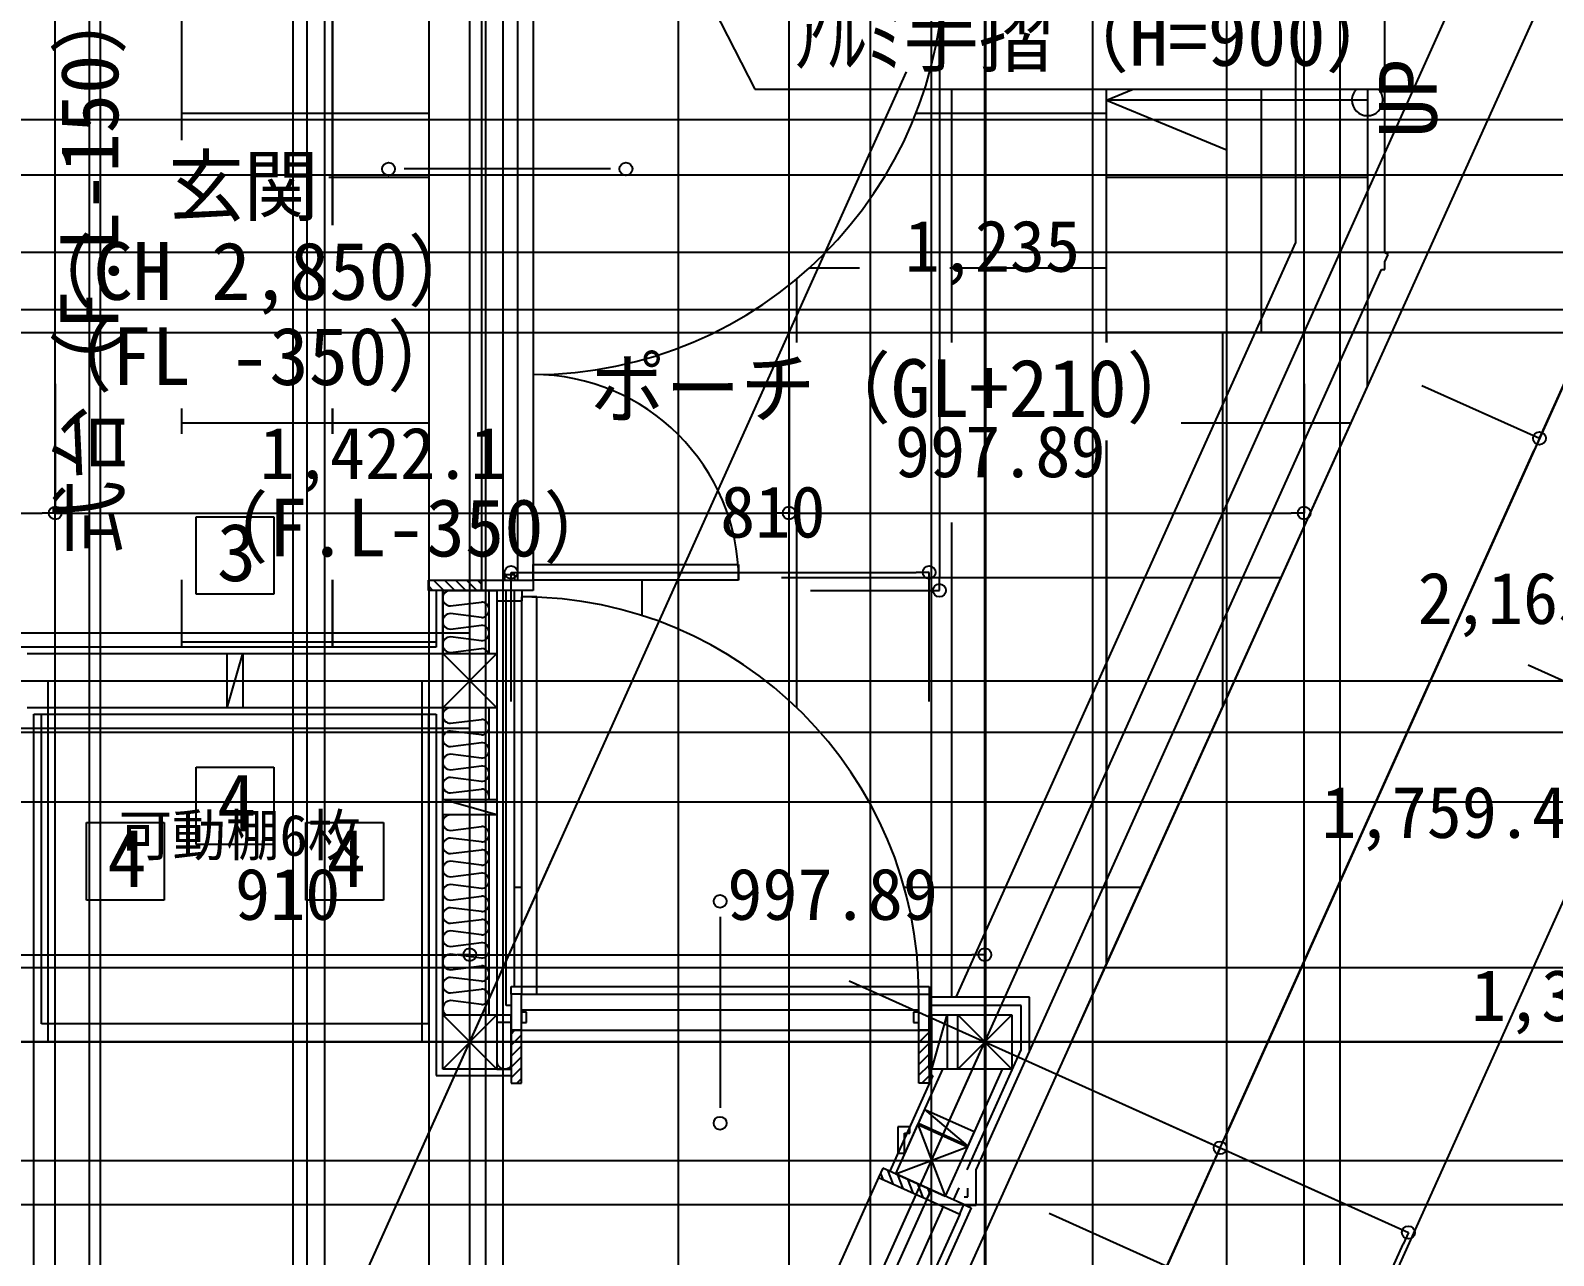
# Model space of a CAD drawing. Header units: metres. Extents: x 10861 to 26950, y 7268 to 22750.
# Drawn here: x 20187 to 23138, y 15141 to 17515 of the extents above; entities that cross this region are included whole.
import ezdxf

# ---------------------------------------------------------------- set-up
doc = ezdxf.new("R2010")
doc.units = ezdxf.units.M

msp = doc.modelspace()

# ---------------------------------------------------------------- linework, layer by layer
at = {"layer": 'COL_1F'}
for p, q in [((20985.6, 16202.5), (20985.6, 16307.5)), ((20985.6, 16307.5), (21090.6, 16307.5)), ((21090.6, 16202.5), (20985.6, 16307.5)), ((20985.6, 16202.5), (21090.6, 16307.5)), ((21090.6, 16307.5), (21090.6, 16202.5)), ((21090.6, 16202.5), (20985.6, 16202.5)), ((20985.6, 15502.5), (20985.6, 15607.5)), ((20985.6, 15607.5), (21090.6, 15607.5)), ((21090.6, 15502.5), (20985.6, 15607.5)), ((20985.6, 15502.5), (21090.6, 15607.5)), ((21090.6, 15607.5), (21090.6, 15502.5)), ((21983.5, 15502.5), (21983.5, 15607.5)), ((21983.5, 15607.5), (22088.5, 15607.5)), ((22088.5, 15502.5), (21983.5, 15607.5)), ((21983.5, 15502.5), (22088.5, 15607.5)), ((22088.5, 15607.5), (22088.5, 15502.5)), ((21090.6, 15502.5), (20985.6, 15502.5)), ((22088.5, 15502.5), (21983.5, 15502.5)), ((21863.3, 15299.2), (21906.5, 15394.9)), ((21906.5, 15394.9), (22002.2, 15351.7)), ((21906.5, 15394.9), (21959, 15256)), ((21863.3, 15299.2), (22002.2, 15351.7)), ((22002.2, 15351.7), (21959, 15256)), ((21959, 15256), (21863.3, 15299.2))]:
    msp.add_line(p, q, dxfattribs=at)
at = {"layer": 'GLID'}
for p, q in [((20234.7, 9325), (20234.7, 22205)), ((20300.9, 10010), (20300.9, 22205)), ((20322.4, 9858.3), (20322.4, 22205)), ((20695.8, 10010), (20695.8, 22205)), ((20723, 10010), (20723, 22205)), ((20757.4, 9858.3), (20757.4, 22205)), ((20959.2, 9325), (20959.2, 22205)), ((21038.1, 9325), (21038.1, 22205)), ((21069.2, 10010), (21069.2, 22205)), ((21102.9, 9325), (21102.9, 22205)), ((21442.7, 10010), (21442.7, 22205)), ((21656.9, 9325), (21656.9, 22205)), ((21814.7, 9325), (21814.7, 22205)), ((21932.7, 10010), (21932.7, 22205)), ((22036, 9325), (22036, 22205)), ((22038, 9325), (22038, 22205)), ((22245.3, 10010), (22245.3, 22205)), ((22504.7, 9325), (22504.7, 22205)), ((22654.7, 10010), (22654.7, 22205)), ((22724.7, 9325), (22724.7, 22205)), ((13514.7, 17342.4), (24358.1, 17342.4)), ((13514.7, 17235.6), (24358.1, 17235.6)), ((13953.4, 17085.6), (24358.1, 17085.6)), ((13801.7, 16974.5), (24358.1, 16974.5)), ((13514.7, 16930), (24358.1, 16930)), ((13514.7, 16255), (24358.1, 16255)), ((13514.7, 16155), (24358.1, 16155)), ((13514.7, 16020), (24358.1, 16020)), ((18814.3, 10613.2), (21206.1, 15928.4)), ((13514.7, 15699), (24358.1, 15699)), ((13514.7, 15555), (24358.1, 15555)), ((19544.8, 10019.1), (22036, 15555)), ((13953.4, 15325.5), (24358.1, 15325.5)), ((13801.7, 15240.1), (24358.1, 15240.1))]:
    msp.add_line(p, q, dxfattribs=at)
at = {"layer": 'WALL_BRACED_1F'}
for p, q in [((20508.1, 16422.5), (20508.1, 16572.5)), ((20508.1, 16572.5), (20658.1, 16572.5)), ((20658.1, 16572.5), (20658.1, 16422.5)), ((20658.1, 16422.5), (20508.1, 16422.5)), ((20128.1, 16347.5), (21038.1, 16347.5)), ((20128.1, 16347.5), (21038.1, 16347.5)), ((20220.6, 16255), (20220.6, 15555)), ((20220.6, 16255), (20220.6, 15555)), ((20945.6, 15555), (20945.6, 16255)), ((20945.6, 15555), (20945.6, 16255)), ((21038.1, 16162.5), (20128.1, 16162.5)), ((21038.1, 16162.5), (20128.1, 16162.5)), ((20508.1, 15937.5), (20508.1, 16087.5)), ((20508.1, 16087.5), (20658.1, 16087.5)), ((20658.1, 16087.5), (20658.1, 15937.5)), ((20295.6, 15830), (20295.6, 15980)), ((20295.6, 15980), (20445.6, 15980)), ((20445.6, 15980), (20445.6, 15830)), ((20720.6, 15830), (20720.6, 15980)), ((20720.6, 15980), (20870.6, 15980)), ((20870.6, 15980), (20870.6, 15830)), ((20658.1, 15937.5), (20508.1, 15937.5)), ((20445.6, 15830), (20295.6, 15830)), ((20870.6, 15830), (20720.6, 15830))]:
    msp.add_line(p, q, dxfattribs=at)
at = {"layer": 'WALL_NORMAL_1F'}
for p, q in [((22811.2, 17083.9), (22811.2, 20843.5)), ((22638.2, 17743.5), (22638.2, 17104.1)), ((22638.2, 17104.1), (21980, 15641.5)), ((22817.5, 17081.1), (22811.2, 17083.9)), ((22811.2, 17067), (22817.5, 17081.1)), ((22811.2, 17051.6), (22811.2, 17067)), ((22122.5, 15536.4), (22804.3, 17051.6)), ((22804.3, 17051.6), (22811.2, 17051.6)), ((20973.1, 16430), (20973.1, 16320)), ((20985.6, 16430), (21090.6, 16430)), ((20985.6, 16307.5), (20985.6, 16430)), ((21090.6, 16430), (21090.6, 16307.5)), ((21108.6, 15625.5), (21108.6, 16430)), ((21124.6, 15662.5), (21124.6, 16430)), ((20973.1, 16320), (20128.1, 16320)), ((20180.6, 16307.5), (20985.6, 16307.5)), ((20568.1, 16202.5), (20568.1, 16307.5)), ((20568.1, 16307.5), (20598.1, 16307.5)), ((20568.1, 16202.5), (20598.1, 16307.5)), ((20598.1, 16307.5), (20598.1, 16202.5)), ((20985.6, 16202.5), (20180.6, 16202.5)), ((20598.1, 16202.5), (20568.1, 16202.5)), ((20985.6, 15607.5), (20985.6, 16202.5)), ((21090.6, 16202.5), (21090.6, 15607.5)), ((20193.1, 16190), (20973.1, 16190)), ((20193.1, 13574.8), (20193.1, 16190)), ((20973.1, 16190), (20973.1, 15490)), ((20985.6, 15995), (20985.6, 16025)), ((20985.6, 16025), (21090.6, 16025)), ((21090.6, 15995), (20985.6, 16025)), ((21090.6, 16025), (21090.6, 15995)), ((21090.6, 15995), (20985.6, 15995)), ((22122.5, 15641.5), (21928.1, 15641.5)), ((22122.5, 15536.4), (22122.5, 15641.5)), ((21118.1, 15625.5), (21108.6, 15625.5)), ((22106.5, 15625.5), (21928.1, 15625.5)), ((22106.5, 15539.9), (22106.5, 15625.5)), ((21090.6, 15607.5), (21118.1, 15607.5)), ((21118.1, 15502.5), (21118.1, 15607.5)), ((21928.1, 15502.5), (21928.1, 15607.5)), ((21928.1, 15607.5), (21983.5, 15607.5)), ((21933.1, 15502.5), (21933.1, 15607.5)), ((21933.1, 15607.5), (21963.1, 15607.5)), ((21933.1, 15502.5), (21963.1, 15607.5)), ((21963.1, 15607.5), (21963.1, 15502.5)), ((22001.7, 15307.1), (22106.5, 15539.9)), ((22019.2, 15307.1), (22122.5, 15536.4)), ((21118.1, 15502.5), (21090.6, 15502.5)), ((21863.3, 15299.2), (21954.8, 15502.5)), ((21983.5, 15502.5), (21928.1, 15502.5)), ((21963.1, 15502.5), (21933.1, 15502.5)), ((22069.9, 15502.5), (22002.1, 15351.8)), ((20973.1, 15490), (21118.1, 15490)), ((21935.4, 15490), (21851.9, 15304.3)), ((21928.1, 15490), (21935.4, 15490)), ((21907.3, 15397), (21919.6, 15424.4)), ((21919.6, 15424.4), (22015.4, 15381.3)), ((22003, 15353.9), (21919.6, 15424.4)), ((21867.7, 15390.5), (21867.7, 15339.6)), ((21890.6, 15390.5), (21867.7, 15390.5)), ((21880.2, 15339.6), (21880.2, 15378)), ((21880.2, 15378), (21890.6, 15378)), ((21890.6, 15378), (21890.6, 15390.5)), ((22003, 15353.9), (21907.3, 15397)), ((22015.4, 15381.3), (22003, 15353.9)), ((21867.7, 15339.6), (21880.2, 15339.6)), ((21863.3, 15299.2), (21959, 15256.1)), ((22019.2, 15239), (22019.2, 15307.1)), ((21975.4, 15248.7), (21986, 15272.2)), ((22003.2, 15255), (22003.2, 15271.5)), ((21995.8, 15255), (22003.2, 15255)), ((21997.2, 15239), (22019.2, 15239))]:
    msp.add_line(p, q, dxfattribs=at)
at = {"layer": 'スロープ_1F'}
for p, q in [((22272, 16930), (22272, 17401.2)), ((22272, 16930), (22272, 17401.2)), ((22272, 17380), (22323.1, 17401.2)), ((22572, 16930), (22572, 17401.2)), ((22777.2, 17401.2), (22777.2, 16930)), ((22777.2, 17401.2), (22777.2, 16930)), ((22777.2, 17380), (22272, 17380)), ((22272, 17380), (22503, 17284.3)), ((22777.2, 17230), (22272, 17230)), ((22777.2, 16930), (22272, 16930)), ((22777.2, 16930), (22272, 16930))]:
    msp.add_line(p, q, dxfattribs=at)
for start, end in [(135.1449, 180), (0, 44.8551), (180, 0)]:
    msp.add_arc((22777.2, 17380), 30, start, end, dxfattribs=at)
at = {"layer": 'データ 001_1F'}
for p, q in [((22036, 7507.5), (22036, 22072.5)), ((22724.7, 7507.5), (22724.7, 22072.5)), ((21038.1, 15219.8), (21038.1, 21590)), ((18710.5, 8165), (23230.6, 18209.7)), ((21371.8, 17830), (21590.2, 17401.2)), ((20771.8, 17137.5), (20771.8, 17765)), ((19025.7, 11083.1), (21884.1, 17435.1)), ((21590.2, 17401.2), (22850.2, 17401.2)), ((20480.4, 17355), (20958.1, 17355)), ((23370.4, 17302), (22502.2, 15372.6)), ((23120.9, 16747.6), (23370.4, 17302)), ((20234.7, 16830), (20234.7, 16580)), ((20234.7, 16830), (20234.7, 16830)), ((20234.7, 16830), (20234.7, 16830)), ((21656.8, 16830), (21656.8, 16580)), ((21656.8, 16830), (21656.8, 16830)), ((21656.8, 16830), (21656.8, 16830)), ((22654.7, 16830), (22654.7, 16580)), ((22654.7, 16830), (22654.7, 16830)), ((22882.7, 16827.4), (23110.7, 16724.8)), ((22882.7, 16827.4), (22882.7, 16827.4)), ((22882.7, 16827.4), (22882.7, 16827.4)), ((20771.8, 16733.6), (20771.8, 16782.5)), ((20480.4, 16755), (20958.1, 16755)), ((23110.7, 16724.8), (23120.9, 16747.6)), ((23110.7, 16724.8), (23100.4, 16702)), ((23110.7, 16724.8), (23110.7, 16724.8)), ((22398.9, 15143.2), (23100.4, 16702)), ((18439.7, 16580), (20209.7, 16580)), ((20234.7, 16580), (20209.7, 16580)), ((20234.7, 16580), (20234.7, 16580)), ((20234.7, 16580), (20259.7, 16580)), ((20259.7, 16580), (21631.8, 16580)), ((21656.8, 16580), (21631.8, 16580)), ((21656.8, 16580), (21656.8, 16580)), ((21656.8, 16580), (21681.8, 16580)), ((21681.8, 16580), (22629.7, 16580)), ((22654.7, 16580), (22629.7, 16580)), ((22654.7, 16580), (22654.7, 16580)), ((20771.8, 16320), (20771.8, 16450.4)), ((23088.5, 16285.7), (23316.5, 16183.1)), ((23088.5, 16285.7), (23088.5, 16285.7)), ((18714.8, 16255), (21371.8, 16255)), ((22772.8, 14974.8), (23306.3, 16160.3)), ((20153.1, 15724.1), (21013.1, 15724.1)), ((21038.1, 15724.1), (21013.1, 15724.1)), ((21038.1, 15474.1), (21038.1, 15724.1)), ((21038.1, 15724.1), (21038.1, 15724.1)), ((21038.1, 15724.1), (21063.1, 15724.1)), ((21063.1, 15724.1), (22011, 15724.1)), ((22036, 15724.1), (22011, 15724.1)), ((22036, 15474.1), (22036, 15724.1)), ((22036, 15724.1), (22036, 15724.1)), ((21773.4, 15673.1), (22856.7, 15185.7)), ((26390, 15555), (11602.5, 15555)), ((21038.1, 15474.1), (21038.1, 15474.1)), ((21038.1, 15474.1), (21038.1, 15474.1)), ((22036, 15474.1), (22036, 15474.1)), ((22263.9, 15452.4), (22491.9, 15349.8)), ((22263.9, 15452.4), (22263.9, 15452.4)), ((22263.9, 15452.4), (22263.9, 15452.4)), ((22491.9, 15349.8), (22481.7, 15327)), ((22491.9, 15349.8), (22502.2, 15372.6)), ((22491.9, 15349.8), (22491.9, 15349.8)), ((22481.7, 15327), (21908.9, 14054.1)), ((22628.7, 15288.3), (22856.7, 15185.7)), ((22628.7, 15288.3), (22628.7, 15288.3)), ((22160.7, 15222.9), (22388.7, 15120.4)), ((22160.7, 15222.9), (22160.7, 15222.9)), ((22160.7, 15222.9), (22160.7, 15222.9)), ((22856.7, 15185.7), (22846.4, 15162.9)), ((22856.7, 15185.7), (22856.7, 15185.7)), ((22383.8, 14134.7), (22846.4, 15162.9)), ((22388.7, 15120.4), (22398.9, 15143.2))]:
    msp.add_line(p, q, dxfattribs=at)
for centre in [(23110.7, 16724.8), (23110.7, 16724.8), (20234.7, 16580), (20234.7, 16580), (21656.8, 16580), (21656.8, 16580), (22654.7, 16580), (21038.1, 15724.1), (21038.1, 15724.1), (22036, 15724.1), (22491.9, 15349.8), (22491.9, 15349.8), (22856.7, 15185.7)]:
    msp.add_circle(centre, 12.5, dxfattribs=at)
at = {"layer": 'ポーチ_1F'}
for p, q in [((21971.8, 16910.6), (21971.8, 17401.2)), ((22271.8, 16910.6), (22271.8, 17401.2)), ((21902.6, 17355), (22272, 17355)), ((21671.8, 16910.6), (21671.8, 17034.1)), ((21695.9, 17055), (21793.1, 17055)), ((21968.1, 17055), (22272, 17055)), ((22272, 16930), (22272, 16910.6)), ((22272, 16910.6), (22272, 16930)), ((22497, 16204.6), (22497, 16930)), ((22777.2, 16825.1), (22777.2, 16930)), ((22272, 15706.3), (22777.2, 16825.1)), ((22416.4, 16755), (22745.5, 16755)), ((22271.8, 15706), (22271.8, 16720.6)), ((22272, 16720.6), (22272, 15706.3)), ((22272, 15706.3), (22272, 16720.6)), ((21671.8, 16202.5), (21671.8, 16561.9)), ((21971.8, 15641.5), (21971.8, 16561.9)), ((21371.8, 16381.2), (21371.8, 16450)), ((21641.8, 16455), (22272, 16455)), ((22272, 16455), (22610.1, 16455)), ((21124.6, 16155), (21138.1, 16155)), ((21717.1, 16155), (22272, 16155)), ((22272, 16155), (22474.6, 16155)), ((21124.6, 15855), (21138.1, 15855)), ((21879.6, 15855), (22272, 15855)), ((22272, 15855), (22339.1, 15855)), ((22203.7, 15555), (22272, 15706.3)), ((22122.5, 15555), (22203.7, 15555))]:
    msp.add_line(p, q, dxfattribs=at)
at = {"layer": '床仕上_1F'}
for p, q in [((20771.8, 17765), (20771.8, 17137.5)), ((20958.1, 17230), (20765, 17230)), ((20771.8, 16782.5), (20771.8, 16733.6)), ((20771.8, 16450.4), (20771.8, 16320)), ((20973.1, 16330), (20480.4, 16330))]:
    msp.add_line(p, q, dxfattribs=at)
at = {"layer": '建具(金属戸)_1F'}
for p, q in [((21060.6, 17645), (21060.6, 16450)), ((21130.6, 17645), (21130.6, 16450)), ((21160.6, 17645), (21160.6, 16450)), ((21948.1, 17640), (21948.1, 16455)), ((21310.6, 17246.7), (20910.6, 17246.7)), ((21160.6, 16450), (21160.6, 16480)), ((21160.6, 16480), (21558.9, 16480)), ((21558.9, 16480), (21558.9, 16450)), ((20958.1, 16450), (21060.6, 16450)), ((20958.1, 16430), (20958.1, 16450)), ((20958.1, 16438.6), (20966.7, 16430)), ((20967.9, 16450), (20987.9, 16430)), ((20989.1, 16450), (21009.1, 16430)), ((21010.3, 16450), (21030.3, 16430)), ((21031.6, 16450), (21051.6, 16430)), ((21052.8, 16450), (21060.6, 16442.2)), ((21060.6, 16430), (21060.6, 16450)), ((21060.6, 16450), (21160.6, 16450)), ((21060.6, 16450), (21060.6, 16430)), ((21105.6, 16460), (21105.6, 16450)), ((21125.6, 16460), (21105.6, 16460)), ((21105.6, 16450), (21125.6, 16450)), ((21118.1, 16215), (21118.1, 16465)), ((21118.1, 16465), (21143.1, 16465)), ((21125.6, 16450), (21125.6, 16460)), ((21143.1, 16465), (21903.1, 16465)), ((21160.6, 16450), (21160.6, 16430)), ((21558.9, 16450), (21160.6, 16450)), ((21928.1, 16465), (21903.1, 16465)), ((21928.1, 16215), (21928.1, 16465)), ((21928.1, 16465), (21928.1, 16465)), ((21948.1, 16430), (21948.1, 16455)), ((21060.6, 16430), (20958.1, 16430)), ((21160.6, 16430), (21060.6, 16430)), ((21139.6, 16430), (21090.6, 16430)), ((21090.6, 16430), (21090.6, 16410)), ((21090.6, 16410), (21139.6, 16410)), ((21168.1, 16417.5), (21138.1, 16417.5)), ((21138.1, 16417.5), (21138.1, 15647.5)), ((21139.6, 16410), (21139.6, 16430)), ((21168.1, 15647.5), (21168.1, 16417.5)), ((21698.1, 16430), (21948.1, 16430)), ((21698.1, 16430), (21698.1, 16430)), ((21948.1, 16430), (21948.1, 16430)), ((21118.1, 16215), (21118.1, 16215)), ((21928.1, 16215), (21928.1, 16215)), ((21523.1, 15797.5), (21523.1, 15427.5)), ((21118.1, 15647.5), (21118.1, 15662.5)), ((21118.1, 15662.5), (21928.1, 15662.5)), ((21138.1, 15647.5), (21118.1, 15647.5)), ((21118.1, 15647.5), (21118.1, 15577.5)), ((21138.1, 15577.5), (21138.1, 15647.5)), ((21138.1, 15647.5), (21908.1, 15647.5)), ((21138.1, 15647.5), (21168.1, 15647.5)), ((21908.1, 15577.5), (21908.1, 15647.5)), ((21908.1, 15647.5), (21928.1, 15647.5)), ((21928.1, 15662.5), (21928.1, 15647.5)), ((21928.1, 15647.5), (21928.1, 15577.5)), ((21138.1, 15617.5), (21908.1, 15617.5)), ((21148.1, 15612.5), (21138.1, 15612.5)), ((21138.1, 15612.5), (21138.1, 15592.5)), ((21148.1, 15592.5), (21148.1, 15612.5)), ((21908.1, 15612.5), (21898.1, 15612.5)), ((21898.1, 15612.5), (21898.1, 15592.5)), ((21908.1, 15592.5), (21908.1, 15612.5)), ((21138.1, 15592.5), (21148.1, 15592.5)), ((21898.1, 15592.5), (21908.1, 15592.5)), ((21118.1, 15577.5), (21138.1, 15577.5)), ((21138.1, 15577.5), (21118.1, 15577.5)), ((21118.1, 15577.5), (21118.1, 15475)), ((21118.1, 15570.1), (21125.5, 15577.5)), ((21118.1, 15548.9), (21138.1, 15568.9)), ((21138.1, 15577.5), (21908.1, 15577.5)), ((21138.1, 15475), (21138.1, 15577.5)), ((21928.1, 15577.5), (21908.1, 15577.5)), ((21908.1, 15475), (21908.1, 15577.5)), ((21908.1, 15577.5), (21928.1, 15577.5)), ((21908.1, 15575.2), (21910.4, 15577.5)), ((21908.1, 15554), (21928.1, 15574)), ((21908.1, 15532.8), (21928.1, 15552.8)), ((21928.1, 15577.5), (21928.1, 15475)), ((21118.1, 15527.7), (21138.1, 15547.7)), ((21118.1, 15506.4), (21138.1, 15526.4)), ((21908.1, 15511.6), (21928.1, 15531.6)), ((21118.1, 15485.2), (21138.1, 15505.2)), ((21908.1, 15490.3), (21928.1, 15510.3)), ((21118.1, 15475), (21138.1, 15475)), ((21129.1, 15475), (21138.1, 15484)), ((21928.1, 15475), (21908.1, 15475)), ((21913.9, 15475), (21928.1, 15489.1))]:
    msp.add_line(p, q, dxfattribs=at)
for centre in [(20880.6, 17246.7), (21340.6, 17246.7), (21118.1, 16465), (21928.1, 16465), (21948.1, 16430), (21523.1, 15827.5), (21523.1, 15397.5)]:
    msp.add_circle(centre, 12.5, dxfattribs=at)
for centre, radius, start, end in [((21160.6, 17645), 796.7, -90, 0), ((21160.6, 16450), 398.3, 0, 90), ((21138.1, 15647.5), 770, 0, 90)]:
    msp.add_arc(centre, radius, start, end, dxfattribs=at)
at = {"layer": '建具(金属窓)_1F'}
for p, q in [((21830, 15292.3), (21583.8, 14745.1)), ((21838.2, 15310.5), (21830, 15292.3)), ((21830, 15292.3), (21923.5, 15250.2)), ((21833.7, 15300.5), (21838.2, 15288.6)), ((21931.7, 15268.4), (21838.2, 15310.5)), ((21847.5, 15306.3), (21857.5, 15279.9)), ((21866.9, 15297.6), (21876.9, 15271.2)), ((21886.2, 15288.9), (21896.2, 15262.4)), ((21905.6, 15280.2), (21915.6, 15253.7)), ((21931.7, 15268.4), (21923.5, 15250.2)), ((21923.5, 15250.2), (21931.7, 15268.4)), ((21924.9, 15271.5), (21928.6, 15261.7)), ((21995.5, 15239.7), (21931.7, 15268.4)), ((21923.5, 15250.2), (21677.2, 14703)), ((21955.4, 15235.8), (21709.2, 14688.7)), ((22009.2, 15233.6), (21746.5, 14649.9)), ((21923.5, 15250.2), (21987.3, 15221.5)), ((21987.3, 15221.5), (21995.5, 15239.7)), ((21995.5, 15239.7), (22009.2, 15233.6)), ((21987.3, 15221.5), (21741.1, 14674.3))]:
    msp.add_line(p, q, dxfattribs=at)
at = {"layer": '式台_1F'}
for p, q in [((20480.4, 17302.5), (20480.4, 17765)), ((20480.4, 16733.6), (20480.4, 16782.5)), ((20480.4, 16320), (20480.4, 16450.4))]:
    msp.add_line(p, q, dxfattribs=at)
at = {"layer": '断熱材_1F'}
for p, q in [((20985.6, 16430), (20985.6, 16307.5)), ((21075.6, 16430), (20985.6, 16430)), ((21075.6, 16307.5), (21075.6, 16430)), ((21000.6, 16400), (21060.6, 16407.5)), ((21060.6, 16377.5), (21000.6, 16385)), ((21000.6, 16355), (21060.6, 16362.5)), ((21060.6, 16332.5), (21000.6, 16340)), ((20985.6, 16307.5), (21075.6, 16307.5)), ((21000.6, 16310), (21060.6, 16317.5)), ((20985.6, 16202.5), (20985.6, 16025)), ((21075.6, 16202.5), (20985.6, 16202.5)), ((21075.6, 16025), (21075.6, 16202.5)), ((21000.6, 16172.5), (21060.6, 16180)), ((21060.6, 16150), (21000.6, 16157.5)), ((21000.6, 16127.5), (21060.6, 16135)), ((21060.6, 16105), (21000.6, 16112.5)), ((21000.6, 16082.5), (21060.6, 16090)), ((21060.6, 16060), (21000.6, 16067.5)), ((20985.6, 16025), (21075.6, 16025)), ((21000.6, 16037.5), (21060.6, 16045)), ((20985.6, 15995), (20985.6, 15607.5)), ((21075.6, 15995), (20985.6, 15995)), ((21000.6, 15965), (21060.6, 15972.5)), ((21075.6, 15607.5), (21075.6, 15995)), ((21060.6, 15942.5), (21000.6, 15950)), ((21000.6, 15920), (21060.6, 15927.5)), ((21060.6, 15897.5), (21000.6, 15905)), ((21000.6, 15875), (21060.6, 15882.5)), ((21060.6, 15852.5), (21000.6, 15860)), ((21000.6, 15830), (21060.6, 15837.5)), ((21060.6, 15807.5), (21000.6, 15815)), ((21000.6, 15785), (21060.6, 15792.5)), ((21060.6, 15762.5), (21000.6, 15770)), ((21000.6, 15740), (21060.6, 15747.5)), ((21060.6, 15717.5), (21000.6, 15725)), ((21000.6, 15695), (21060.6, 15702.5)), ((21060.6, 15672.5), (21000.6, 15680)), ((21000.6, 15650), (21060.6, 15657.5)), ((21060.6, 15627.5), (21000.6, 15635)), ((20985.6, 15607.5), (21075.6, 15607.5)), ((21118.1, 15592.5), (21090.6, 15592.5)), ((21090.6, 15592.5), (21090.6, 15502.5)), ((21118.1, 15502.5), (21118.1, 15592.5)), ((21090.6, 15502.5), (21118.1, 15502.5))]:
    msp.add_line(p, q, dxfattribs=at)
for centre, start, end in [((21000.6, 16415), 90, -90), ((21000.6, 16370), 90, -90), ((21060.6, 16392.5), -90, 90), ((21060.6, 16347.5), -90, 90), ((21000.6, 16325), 90, -90), ((21060.6, 16302.5), 19.4699, 90), ((21000.6, 16187.5), 90, -90), ((21060.6, 16165), -90, 90), ((21000.6, 16142.5), 90, -90), ((21060.6, 16120), -90, 90), ((21000.6, 16097.5), 90, -90), ((21060.6, 16075), -90, 90), ((21000.6, 16052.5), 90, -90), ((21060.6, 16030), -19.4699, 90), ((21000.6, 15980), 90, -90), ((21060.6, 15957.5), -90, 90), ((21000.6, 15935), 90, -90), ((21060.6, 15912.5), -90, 90), ((21000.6, 15890), 90, -90), ((21060.6, 15867.5), -90, 90), ((21000.6, 15845), 90, -90), ((21060.6, 15822.5), -90, 90), ((21000.6, 15800), 90, -90), ((21060.6, 15777.5), -90, 90), ((21000.6, 15755), 90, -90), ((21060.6, 15732.5), -90, 90), ((21000.6, 15710), 90, -90), ((21060.6, 15687.5), -90, 90), ((21000.6, 15665), 90, -90), ((21060.6, 15642.5), -90, 90), ((21000.6, 15620), 90, -123.5573), ((21105.6, 15517.5), -180, -33.5573)]:
    msp.add_arc(centre, 15, start, end, dxfattribs=at)
at = {"layer": '造作棚_1F'}
for p, q in [((20208.1, 15590), (20208.1, 16190)), ((20208.1, 16190), (20958.1, 16190)), ((20208.1, 15590), (20208.1, 16190)), ((20208.1, 16190), (20958.1, 16190)), ((20958.1, 16190), (20958.1, 15590)), ((20958.1, 16190), (20958.1, 15590)), ((20958.1, 15590), (20208.1, 15590)), ((20958.1, 15590), (20208.1, 15590))]:
    msp.add_line(p, q, dxfattribs=at)
at = {"layer": '部屋_1F'}
msp.add_line((19069.8, 8614.6), (24901.7, 21530), dxfattribs=at)

# ---------------------------------------------------------------- texts
at = {"layer": 'WALL_BRACED_1F'}
for s, p in [('3', (20548.1, 16448)), ('4', (20548.1, 15963)), ('4', (20335.6, 15855.5)), ('4', (20760.6, 15855.5))]:
    msp.add_text(s, height=112, dxfattribs=at).set_placement(p)
at = {"layer": 'スロープ_1F'}
msp.add_text('UP', height=112, rotation=90, dxfattribs=at).set_placement((22911.7, 17307.2))
at = {"layer": 'データ 001_1F'}
for s, height, p in [('ｱﾙﾐ手摺（H=900）', 112, (21660.2, 17446.6)), ('ポーチ（GL+210）', 112, (21271.4, 16766.1)), ('1,422.1', 100, (20630.9, 16646.1)), ('997.89', 100, (21861.8, 16649.4)), ('（F.L-350）', 112, (20502.1, 16495.8)), ('2,165.75', 100, (22874.7, 16365)), ('1,759.42', 100, (22688.1, 15950.3)), ('可動棚6枚', 80, (20357.5, 15915.7)), ('910', 100, (20583.1, 15791.6)), ('997.89', 100, (21537, 15791.6)), ('1,350', 100, (22978, 15595.3))]:
    msp.add_text(s, height=height, dxfattribs=at).set_placement(p)
msp.add_text('式台（F.L-150）', height=112, rotation=90, dxfattribs=at).set_placement((20357, 16498.2))
at = {"layer": '建具(金属戸)_1F'}
for s, p in [('1,235', (21880.6, 17047.5)), ('810', (21523.1, 16532.5))]:
    msp.add_text(s, height=100, dxfattribs=at).set_placement(p)
at = {"layer": '部屋_1F'}
for s, p in [('玄関', (20454.3, 17158)), ('（CH 2,850）', (20163, 16993)), ('（FL -350）', (20199.4, 16828))]:
    msp.add_text(s, height=112, dxfattribs=at).set_placement(p)

doc.saveas('drawing.dxf')
